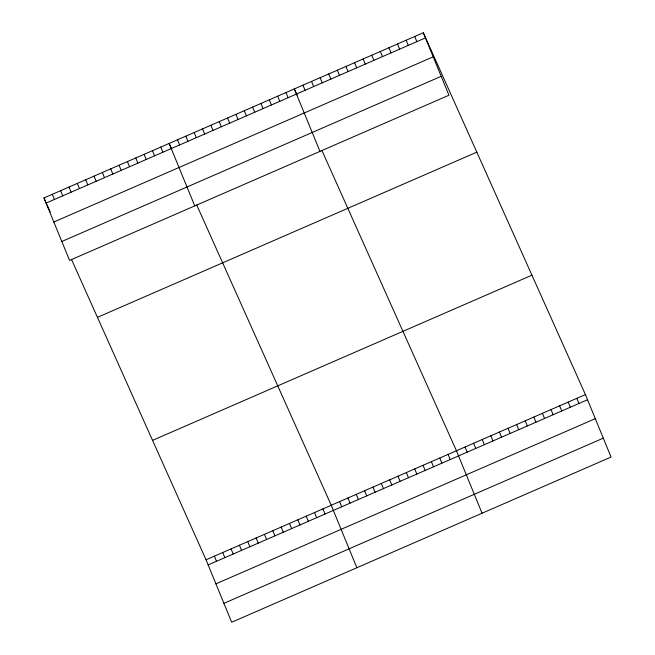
<?xml version="1.0" encoding="UTF-8"?>
<svg xmlns="http://www.w3.org/2000/svg" width="655" height="655" viewBox="0 0 655 655"><rect width="100%" height="100%" fill="white"/><g stroke="black" fill="none" stroke-linecap="round" stroke-linejoin="round"><path stroke-width="0.98" d="M423.335 32.75L448.953 95.221L69.569 260.412L43.95 197.941L423.335 32.75L585.431 394.588L611.05 457.059L231.665 622.25L206.047 559.779L71.485 259.396M46.063 203.091L425.447 37.908M53.825 222.012L433.209 56.821M61.816 241.498L441.2 76.308M97.439 317.348L476.824 152.156M152.549 440.373L531.934 275.182M206.047 559.779L585.431 394.588M208.159 564.929L587.543 399.746M215.913 583.851L595.297 418.66M223.904 603.337L603.296 438.146M297.1 95.057L294.341 88.916L319.967 151.387M321.875 150.372L456.437 450.755L482.055 513.225M171.504 148.693L169.146 143.429L194.772 205.899M196.68 204.884L331.242 505.267L356.86 567.738M43.95 197.941L46.701 204.082M47.095 204.966L50.247 211.983M576.826 398.33L578.946 403.488M568.229 402.08L570.341 407.23M414.738 36.492L416.85 41.65M559.632 405.822L561.744 410.98M406.133 40.242L408.253 45.391M551.027 409.563L553.148 414.721M397.536 43.983L399.648 49.141M542.43 413.313L544.542 418.463M388.939 47.725L391.051 52.883M533.833 417.055L535.946 422.213M380.334 51.475L382.454 56.625M525.228 420.797L527.349 425.955M371.737 55.216L373.849 60.375M516.631 424.546L518.744 429.696M363.14 58.958L365.253 64.116M508.034 428.288L510.147 433.446M354.543 62.708L356.656 67.858M499.438 432.03L501.55 437.188M345.938 66.45L348.059 71.608M490.832 435.772L492.953 440.93M337.341 70.191L339.454 75.35M482.236 439.521L484.348 444.68M328.744 73.933L330.857 79.091M473.639 443.263L475.751 448.421M320.139 77.683L322.26 82.841M465.034 447.005L467.154 452.163M311.543 81.425L313.655 86.583M302.946 85.166L305.058 90.324M448.094 454.39L450.206 459.54M439.742 458.017L441.855 463.175M285.998 92.552L288.11 97.701M431.399 461.652L433.512 466.81M277.654 96.179L279.767 101.337M423.048 465.287L425.169 470.446M269.303 99.814L271.416 104.972M414.705 468.923L416.817 474.081M260.96 103.449L263.073 108.607M406.362 472.558L408.474 477.716M252.609 107.084L254.73 112.242M398.011 476.193L400.123 481.351M244.266 110.72L246.378 115.878M389.668 479.828L391.78 484.978M235.923 114.355L238.035 119.513M381.316 483.456L383.437 488.614M227.572 117.99L229.684 123.14M372.973 487.091L375.086 492.249M219.228 121.625L221.341 126.775M364.622 490.726L366.743 495.884M210.877 125.252L212.998 130.41M356.279 494.361L358.391 499.519M202.534 128.888L204.647 134.046M347.936 497.996L350.048 503.155M194.183 132.523L196.303 137.681M339.585 501.632L341.697 506.79M185.84 136.158L187.952 141.316M177.497 139.793L179.609 144.951M322.89 508.902L325.011 514.052M314.547 512.529L316.66 517.687M160.803 147.064L162.915 152.214M306.204 516.165L308.317 521.323M152.451 150.691L154.572 155.849M297.853 519.8L299.965 524.958M144.108 154.326L146.221 159.484M289.51 523.435L291.622 528.593M135.765 157.961L137.877 163.12M281.159 527.07L283.279 532.228M127.414 161.597L129.526 166.755M272.816 530.706L274.928 535.856M119.071 165.232L121.183 170.39M264.464 534.341L266.585 539.491M110.72 168.867L112.84 174.025M256.121 537.968L258.234 543.126M102.377 172.502L104.489 177.652M247.778 541.603L249.891 546.761M94.025 176.13L96.146 181.288M239.427 545.238L241.539 550.396M85.682 179.765L87.795 184.923M231.084 548.874L233.196 554.032M77.339 183.4L79.452 188.558M222.733 552.509L224.853 557.667M68.988 187.035L71.1 192.193M214.39 556.144L216.502 561.302M60.645 190.671L62.757 195.829M52.294 194.306L54.414 199.464"/></g></svg>
